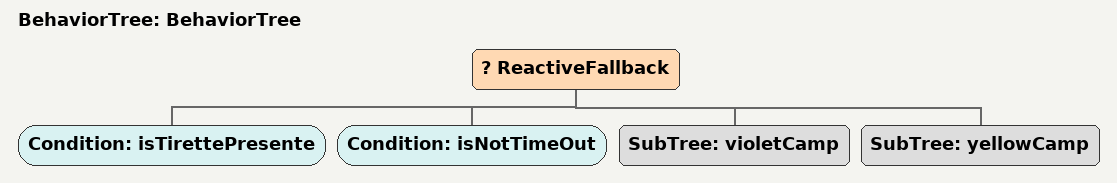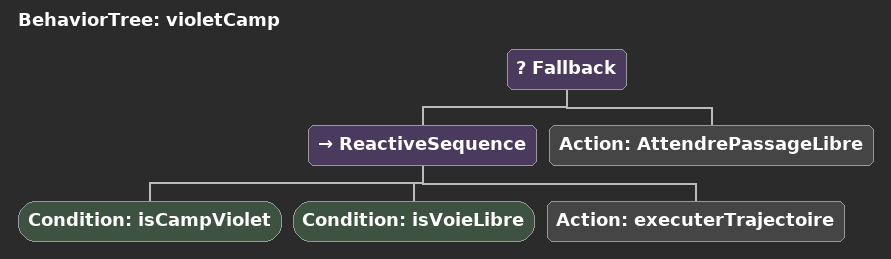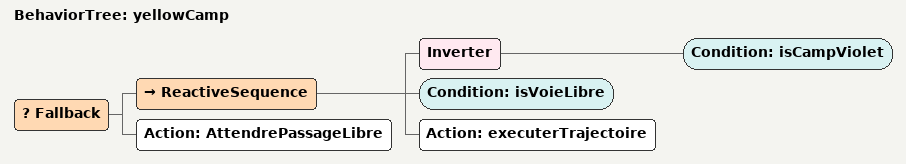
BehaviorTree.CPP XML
<root main_tree_to_execute="BehaviorTree">
    <BehaviorTree ID="BehaviorTree">
        <ReactiveFallback>
            <Condition ID="isTirettePresente"/>
            <Condition ID="isNotTimeOut"/>
            <SubTree ID="violetCamp"/>
            <SubTree ID="yellowCamp"/>
        </ReactiveFallback>
    </BehaviorTree>
    <BehaviorTree ID="violetCamp">
        <Fallback>
            <ReactiveSequence>
                <Condition ID="isCampViolet"/>
                <Condition ID="isVoieLibre"/>
                <Action ID="executerTrajectoire"/>
            </ReactiveSequence>
            <Action ID="AttendrePassageLibre"/>
        </Fallback>
    </BehaviorTree>
    <BehaviorTree ID="yellowCamp">
        <Fallback>
            <ReactiveSequence>
                <Inverter>
                    <Condition ID="isCampViolet"/>
                </Inverter>
                <Condition ID="isVoieLibre"/>
                <Action ID="executerTrajectoire"/>
            </ReactiveSequence>
            <Action ID="AttendrePassageLibre"/>
        </Fallback>
    </BehaviorTree>
</root>
